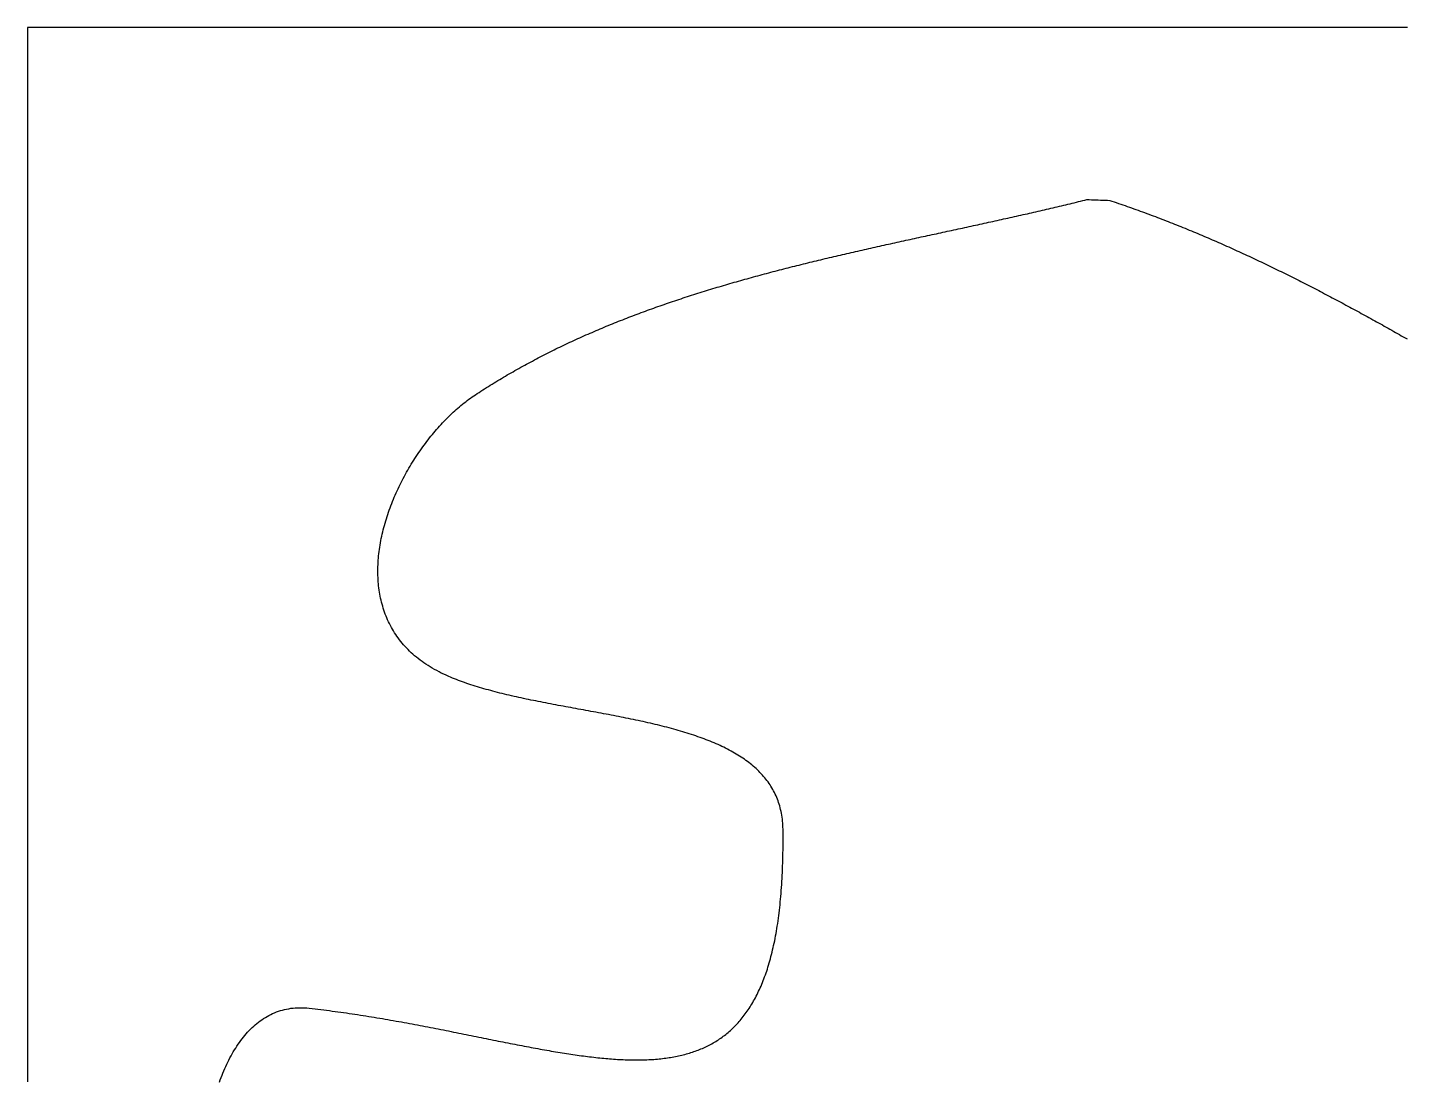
# Model space of a CAD drawing. Header units: metres. Extents: x -62 to 62, y -23 to 23.
# Drawn here: x -62.17 to -31.08, y -0.64 to 23.08 of the extents above; entities that cross this region are included whole.
import ezdxf

# ---------------------------------------------------------------- set-up
doc = ezdxf.new("R2010")
doc.units = ezdxf.units.M

msp = doc.modelspace()

# ---------------------------------------------------------------- linework, layer by layer
for points in [[(-31.059, 23.084), (-31.109, 23.084), (-31.159, 23.084), (-31.209, 23.084), (-31.259, 23.084), (-31.309, 23.084), (-31.359, 23.084), (-31.409, 23.084), (-31.459, 23.084), (-31.509, 23.084), (-31.559, 23.084), (-31.609, 23.084), (-31.659, 23.084), (-31.709, 23.084), (-31.759, 23.084), (-31.809, 23.084), (-31.859, 23.084), (-31.909, 23.084), (-31.959, 23.084), (-32.009, 23.084), (-32.059, 23.084), (-32.109, 23.084), (-32.159, 23.084), (-32.209, 23.084), (-32.259, 23.084), (-32.309, 23.084), (-32.359, 23.084), (-32.41, 23.084), (-32.46, 23.084), (-32.51, 23.084), (-32.56, 23.084), (-32.61, 23.084), (-32.66, 23.084), (-32.71, 23.084), (-32.76, 23.084), (-32.81, 23.084), (-32.86, 23.084), (-32.91, 23.084), (-32.96, 23.084), (-33.01, 23.084), (-33.06, 23.084), (-33.11, 23.084), (-33.16, 23.084), (-33.21, 23.084), (-33.26, 23.084), (-33.31, 23.084), (-33.36, 23.084), (-33.41, 23.084), (-33.46, 23.084), (-33.51, 23.084), (-33.56, 23.084), (-33.61, 23.084), (-33.66, 23.084), (-33.71, 23.084), (-33.76, 23.084), (-33.81, 23.084), (-33.86, 23.084), (-33.91, 23.084), (-33.96, 23.084), (-34.01, 23.084), (-34.06, 23.084), (-34.11, 23.084), (-34.16, 23.084), (-34.21, 23.084), (-34.26, 23.084), (-34.31, 23.084), (-34.36, 23.084), (-34.41, 23.084), (-34.46, 23.084), (-34.51, 23.084), (-34.56, 23.084), (-34.61, 23.084), (-34.66, 23.084), (-34.71, 23.084), (-34.76, 23.084), (-34.81, 23.084), (-34.86, 23.084), (-34.91, 23.084), (-34.96, 23.084), (-35.01, 23.084), (-35.06, 23.084), (-35.11, 23.084), (-35.16, 23.084), (-35.21, 23.084), (-35.26, 23.084), (-35.31, 23.084), (-35.36, 23.084), (-35.41, 23.084), (-35.46, 23.084), (-35.51, 23.084), (-35.56, 23.084), (-35.61, 23.084), (-35.66, 23.084), (-35.71, 23.084), (-35.76, 23.084), (-35.811, 23.084), (-35.861, 23.084), (-35.911, 23.084), (-35.961, 23.084), (-36.011, 23.084), (-36.061, 23.084), (-36.111, 23.084), (-36.161, 23.084), (-36.211, 23.084), (-36.261, 23.084), (-36.311, 23.084), (-36.361, 23.084), (-36.411, 23.084), (-36.461, 23.084), (-36.511, 23.084), (-36.561, 23.084), (-36.611, 23.084), (-36.661, 23.084), (-36.711, 23.084), (-36.761, 23.084), (-36.811, 23.084), (-36.861, 23.084), (-36.911, 23.084), (-36.961, 23.084), (-37.011, 23.084), (-37.061, 23.084), (-37.111, 23.084), (-37.161, 23.084), (-37.211, 23.084), (-37.261, 23.084), (-37.311, 23.084), (-37.361, 23.084), (-37.411, 23.084), (-37.461, 23.084), (-37.511, 23.084), (-37.561, 23.084), (-37.611, 23.084), (-37.661, 23.084), (-37.711, 23.084), (-37.761, 23.084), (-37.811, 23.084), (-37.861, 23.084), (-37.911, 23.084), (-37.961, 23.084), (-38.011, 23.084), (-38.061, 23.084), (-38.111, 23.084), (-38.161, 23.084), (-38.211, 23.084), (-38.261, 23.084), (-38.311, 23.084), (-38.361, 23.084), (-38.411, 23.084), (-38.461, 23.084), (-38.511, 23.084), (-38.561, 23.084), (-38.611, 23.084), (-38.661, 23.084), (-38.711, 23.084), (-38.761, 23.084), (-38.811, 23.084), (-38.861, 23.084), (-38.911, 23.084), (-38.961, 23.084), (-39.011, 23.084), (-39.061, 23.084), (-39.111, 23.084), (-39.161, 23.084), (-39.212, 23.084), (-39.262, 23.084), (-39.312, 23.084), (-39.362, 23.084), (-39.412, 23.084), (-39.462, 23.084), (-39.512, 23.084), (-39.562, 23.084), (-39.612, 23.084), (-39.662, 23.084), (-39.712, 23.084), (-39.762, 23.084), (-39.812, 23.084), (-39.862, 23.084), (-39.912, 23.084), (-39.962, 23.084), (-40.012, 23.084), (-40.062, 23.084), (-40.112, 23.084), (-40.162, 23.084), (-40.212, 23.084), (-40.262, 23.084), (-40.312, 23.084), (-40.362, 23.084), (-40.412, 23.084), (-40.462, 23.084), (-40.512, 23.084), (-40.562, 23.084), (-40.612, 23.084), (-40.662, 23.084), (-40.712, 23.084), (-40.762, 23.084), (-40.812, 23.084), (-40.862, 23.084), (-40.912, 23.084), (-40.962, 23.084), (-41.012, 23.084), (-41.062, 23.084), (-41.112, 23.084), (-41.162, 23.084), (-41.212, 23.084), (-41.262, 23.084), (-41.312, 23.084), (-41.362, 23.084), (-41.412, 23.084), (-41.462, 23.084), (-41.512, 23.084), (-41.562, 23.084), (-41.612, 23.084), (-41.662, 23.084), (-41.712, 23.084), (-41.762, 23.084), (-41.812, 23.084), (-41.862, 23.084), (-41.912, 23.084), (-41.962, 23.084), (-42.012, 23.084), (-42.062, 23.084), (-42.112, 23.084), (-42.162, 23.084), (-42.212, 23.084), (-42.262, 23.084), (-42.312, 23.084), (-42.362, 23.084), (-42.412, 23.084), (-42.462, 23.084), (-42.512, 23.084), (-42.562, 23.084), (-42.612, 23.084), (-42.663, 23.084), (-42.713, 23.084), (-42.763, 23.084), (-42.813, 23.084), (-42.863, 23.084), (-42.913, 23.084), (-42.963, 23.084), (-43.013, 23.084), (-43.063, 23.084), (-43.113, 23.084), (-43.163, 23.084), (-43.213, 23.084), (-43.263, 23.084), (-43.313, 23.084), (-43.363, 23.084), (-43.413, 23.084), (-43.463, 23.084), (-43.513, 23.084), (-43.563, 23.084), (-43.613, 23.084), (-43.663, 23.084), (-43.713, 23.084), (-43.763, 23.084), (-43.813, 23.084), (-43.863, 23.084), (-43.913, 23.084), (-43.963, 23.084), (-44.013, 23.084), (-44.063, 23.084), (-44.113, 23.084), (-44.163, 23.084), (-44.213, 23.084), (-44.263, 23.084), (-44.313, 23.084), (-44.363, 23.084), (-44.413, 23.084), (-44.463, 23.084), (-44.513, 23.084), (-44.563, 23.084), (-44.613, 23.084), (-44.663, 23.084), (-44.713, 23.084), (-44.763, 23.084), (-44.813, 23.084), (-44.863, 23.084), (-44.913, 23.084), (-44.963, 23.084), (-45.013, 23.084), (-45.063, 23.084), (-45.113, 23.084), (-45.163, 23.084), (-45.213, 23.084), (-45.263, 23.084), (-45.313, 23.084), (-45.363, 23.084), (-45.413, 23.084), (-45.463, 23.084), (-45.513, 23.084), (-45.563, 23.084), (-45.613, 23.084), (-45.663, 23.084), (-45.713, 23.084), (-45.763, 23.084), (-45.813, 23.084), (-45.863, 23.084), (-45.913, 23.084), (-45.963, 23.084), (-46.013, 23.084), (-46.064, 23.084), (-46.114, 23.084), (-46.164, 23.084), (-46.214, 23.084), (-46.264, 23.084), (-46.314, 23.084), (-46.364, 23.084), (-46.414, 23.084), (-46.464, 23.084), (-46.514, 23.084), (-46.564, 23.084), (-46.614, 23.084), (-46.664, 23.084), (-46.714, 23.084), (-46.764, 23.084), (-46.814, 23.084), (-46.864, 23.084), (-46.914, 23.084), (-46.964, 23.084), (-47.014, 23.084), (-47.064, 23.084), (-47.114, 23.084), (-47.164, 23.084), (-47.214, 23.084), (-47.264, 23.084), (-47.314, 23.084), (-47.364, 23.084), (-47.414, 23.084), (-47.464, 23.084), (-47.514, 23.084), (-47.564, 23.084), (-47.614, 23.084), (-47.664, 23.084), (-47.714, 23.084), (-47.764, 23.084), (-47.814, 23.084), (-47.864, 23.084), (-47.914, 23.084), (-47.964, 23.084), (-48.014, 23.084), (-48.064, 23.084), (-48.114, 23.084), (-48.164, 23.084), (-48.214, 23.084), (-48.264, 23.084), (-48.314, 23.084), (-48.364, 23.084), (-48.414, 23.084), (-48.464, 23.084), (-48.514, 23.084), (-48.564, 23.084), (-48.614, 23.084), (-48.664, 23.084), (-48.714, 23.084), (-48.764, 23.084), (-48.814, 23.084), (-48.864, 23.084), (-48.914, 23.084), (-48.964, 23.084), (-49.014, 23.084), (-49.064, 23.084), (-49.114, 23.084), (-49.164, 23.084), (-49.214, 23.084), (-49.264, 23.084), (-49.314, 23.084), (-49.364, 23.084), (-49.414, 23.084), (-49.465, 23.084), (-49.515, 23.084), (-49.565, 23.084), (-49.615, 23.084), (-49.665, 23.084), (-49.715, 23.084), (-49.765, 23.084), (-49.815, 23.084), (-49.865, 23.084), (-49.915, 23.084), (-49.965, 23.084), (-50.015, 23.084), (-50.065, 23.084), (-50.115, 23.084), (-50.165, 23.084), (-50.215, 23.084), (-50.265, 23.084), (-50.315, 23.084), (-50.365, 23.084), (-50.415, 23.084), (-50.465, 23.084), (-50.515, 23.084), (-50.565, 23.084), (-50.615, 23.084), (-50.665, 23.084), (-50.715, 23.084), (-50.765, 23.084), (-50.815, 23.084), (-50.865, 23.084), (-50.915, 23.084), (-50.965, 23.084), (-51.015, 23.084), (-51.065, 23.084), (-51.115, 23.084), (-51.165, 23.084), (-51.215, 23.084), (-51.265, 23.084), (-51.315, 23.084), (-51.365, 23.084), (-51.415, 23.084), (-51.465, 23.084), (-51.515, 23.084), (-51.565, 23.084), (-51.615, 23.084), (-51.665, 23.084), (-51.715, 23.084), (-51.765, 23.084), (-51.815, 23.084), (-51.865, 23.084), (-51.915, 23.084), (-51.965, 23.084), (-52.015, 23.084), (-52.065, 23.084), (-52.115, 23.084), (-52.165, 23.084), (-52.215, 23.084), (-52.265, 23.084), (-52.315, 23.084), (-52.365, 23.084), (-52.415, 23.084), (-52.465, 23.084), (-52.515, 23.084), (-52.565, 23.084), (-52.615, 23.084), (-52.665, 23.084), (-52.715, 23.084), (-52.765, 23.084), (-52.815, 23.084), (-52.866, 23.084), (-52.916, 23.084), (-52.966, 23.084), (-53.016, 23.084), (-53.066, 23.084), (-53.116, 23.084), (-53.166, 23.084), (-53.216, 23.084), (-53.266, 23.084), (-53.316, 23.084), (-53.366, 23.084), (-53.416, 23.084), (-53.466, 23.084), (-53.516, 23.084), (-53.566, 23.084), (-53.616, 23.084), (-53.666, 23.084), (-53.716, 23.084), (-53.766, 23.084), (-53.816, 23.084), (-53.866, 23.084), (-53.916, 23.084), (-53.966, 23.084), (-54.016, 23.084), (-54.066, 23.084), (-54.116, 23.084), (-54.166, 23.084), (-54.216, 23.084), (-54.266, 23.084), (-54.316, 23.084), (-54.366, 23.084), (-54.416, 23.084), (-54.466, 23.084), (-54.516, 23.084), (-54.566, 23.084), (-54.616, 23.084), (-54.666, 23.084), (-54.716, 23.084), (-54.766, 23.084), (-54.816, 23.084), (-54.866, 23.084), (-54.916, 23.084), (-54.966, 23.084), (-55.016, 23.084), (-55.066, 23.084), (-55.116, 23.084), (-55.166, 23.084), (-55.216, 23.084), (-55.266, 23.084), (-55.316, 23.084), (-55.366, 23.084), (-55.416, 23.084), (-55.466, 23.084), (-55.516, 23.084), (-55.566, 23.084), (-55.616, 23.084), (-55.666, 23.084), (-55.716, 23.084), (-55.766, 23.084), (-55.816, 23.084), (-55.866, 23.084), (-55.916, 23.084), (-55.966, 23.084), (-56.016, 23.084), (-56.066, 23.084), (-56.116, 23.084), (-56.166, 23.084), (-56.216, 23.084), (-56.267, 23.084), (-56.317, 23.084), (-56.367, 23.084), (-56.417, 23.084), (-56.467, 23.084), (-56.517, 23.084), (-56.567, 23.084), (-56.617, 23.084), (-56.667, 23.084), (-56.717, 23.084), (-56.767, 23.084), (-56.817, 23.084), (-56.867, 23.084), (-56.917, 23.084), (-56.967, 23.084), (-57.017, 23.084), (-57.067, 23.084), (-57.117, 23.084), (-57.167, 23.084), (-57.217, 23.084), (-57.267, 23.084), (-57.317, 23.084), (-57.367, 23.084), (-57.417, 23.084), (-57.467, 23.084), (-57.517, 23.084), (-57.567, 23.084), (-57.617, 23.084), (-57.667, 23.084), (-57.717, 23.084), (-57.767, 23.084), (-57.817, 23.084), (-57.867, 23.084), (-57.917, 23.084), (-57.967, 23.084), (-58.017, 23.084), (-58.067, 23.084), (-58.117, 23.084), (-58.167, 23.084), (-58.217, 23.084), (-58.267, 23.084), (-58.317, 23.084), (-58.367, 23.084), (-58.417, 23.084), (-58.467, 23.084), (-58.517, 23.084), (-58.567, 23.084), (-58.617, 23.084), (-58.667, 23.084), (-58.717, 23.084), (-58.767, 23.084), (-58.817, 23.084), (-58.867, 23.084), (-58.917, 23.084), (-58.967, 23.084), (-59.017, 23.084), (-59.067, 23.084), (-59.117, 23.084), (-59.167, 23.084), (-59.217, 23.084), (-59.267, 23.084), (-59.317, 23.084), (-59.367, 23.084), (-59.417, 23.084), (-59.467, 23.084), (-59.517, 23.084), (-59.567, 23.084), (-59.617, 23.084), (-59.668, 23.084), (-59.718, 23.084), (-59.768, 23.084), (-59.818, 23.084), (-59.868, 23.084), (-59.918, 23.084), (-59.968, 23.084), (-60.018, 23.084), (-60.068, 23.084), (-60.118, 23.084), (-60.168, 23.084), (-60.218, 23.084), (-60.268, 23.084), (-60.318, 23.084), (-60.368, 23.084), (-60.418, 23.084), (-60.468, 23.084), (-60.518, 23.084), (-60.568, 23.084), (-60.618, 23.084), (-60.668, 23.084), (-60.718, 23.084), (-60.768, 23.084), (-60.818, 23.084), (-60.868, 23.084), (-60.918, 23.084), (-60.968, 23.084), (-61.018, 23.084), (-61.068, 23.084), (-61.118, 23.084), (-61.168, 23.084), (-61.218, 23.084), (-61.268, 23.084), (-61.318, 23.084), (-61.368, 23.084), (-61.418, 23.084), (-61.468, 23.084), (-61.518, 23.084), (-61.568, 23.084), (-61.618, 23.084), (-61.668, 23.084), (-61.718, 23.084), (-61.768, 23.084), (-61.818, 23.084), (-61.868, 23.084), (-61.918, 23.084), (-61.968, 23.084), (-62.018, 23.084), (-62.068, 23.084), (-62.118, 23.084), (-62.168, 23.084)], [(-62.168, 23.084), (-62.168, 23.034), (-62.168, 22.984), (-62.168, 22.934), (-62.168, 22.884), (-62.168, 22.834), (-62.168, 22.784), (-62.168, 22.734), (-62.168, 22.684), (-62.168, 22.634), (-62.168, 22.584), (-62.168, 22.534), (-62.168, 22.484), (-62.168, 22.434), (-62.168, 22.384), (-62.168, 22.334), (-62.168, 22.284), (-62.168, 22.234), (-62.168, 22.184), (-62.168, 22.134), (-62.168, 22.084), (-62.168, 22.034), (-62.168, 21.984), (-62.168, 21.933), (-62.168, 21.883), (-62.168, 21.833), (-62.168, 21.783), (-62.168, 21.733), (-62.168, 21.683), (-62.168, 21.633), (-62.168, 21.583), (-62.168, 21.533), (-62.168, 21.483), (-62.168, 21.433), (-62.168, 21.383), (-62.168, 21.333), (-62.168, 21.283), (-62.168, 21.233), (-62.168, 21.183), (-62.168, 21.133), (-62.168, 21.083), (-62.168, 21.033), (-62.168, 20.983), (-62.168, 20.933), (-62.168, 20.883), (-62.168, 20.833), (-62.168, 20.783), (-62.168, 20.733), (-62.168, 20.683), (-62.168, 20.633), (-62.168, 20.583), (-62.168, 20.533), (-62.168, 20.483), (-62.168, 20.433), (-62.168, 20.383), (-62.168, 20.333), (-62.168, 20.283), (-62.168, 20.233), (-62.168, 20.183), (-62.168, 20.133), (-62.168, 20.083), (-62.168, 20.033), (-62.168, 19.983), (-62.168, 19.933), (-62.168, 19.883), (-62.168, 19.833), (-62.168, 19.783), (-62.168, 19.733), (-62.168, 19.683), (-62.168, 19.633), (-62.168, 19.583), (-62.168, 19.533), (-62.168, 19.483), (-62.168, 19.433), (-62.168, 19.382), (-62.168, 19.332), (-62.168, 19.282), (-62.168, 19.232), (-62.168, 19.182), (-62.168, 19.132), (-62.168, 19.082), (-62.168, 19.032), (-62.168, 18.982), (-62.168, 18.932), (-62.168, 18.882), (-62.168, 18.832), (-62.168, 18.782), (-62.168, 18.732), (-62.168, 18.682), (-62.168, 18.632), (-62.168, 18.582), (-62.168, 18.532), (-62.168, 18.482), (-62.168, 18.432), (-62.168, 18.382), (-62.168, 18.332), (-62.168, 18.282), (-62.168, 18.232), (-62.168, 18.182), (-62.168, 18.132), (-62.168, 18.082), (-62.168, 18.032), (-62.168, 17.982), (-62.168, 17.932), (-62.168, 17.882), (-62.168, 17.832), (-62.168, 17.782), (-62.168, 17.732), (-62.168, 17.682), (-62.168, 17.632), (-62.168, 17.582), (-62.168, 17.532), (-62.168, 17.482), (-62.168, 17.432), (-62.168, 17.382), (-62.168, 17.332), (-62.168, 17.282), (-62.168, 17.232), (-62.168, 17.182), (-62.168, 17.132), (-62.168, 17.082), (-62.168, 17.032), (-62.168, 16.982), (-62.168, 16.932), (-62.168, 16.882), (-62.168, 16.832), (-62.168, 16.781), (-62.168, 16.731), (-62.168, 16.681), (-62.168, 16.631), (-62.168, 16.581), (-62.168, 16.531), (-62.168, 16.481), (-62.168, 16.431), (-62.168, 16.381), (-62.168, 16.331), (-62.168, 16.281), (-62.168, 16.231), (-62.168, 16.181), (-62.168, 16.131), (-62.168, 16.081), (-62.168, 16.031), (-62.168, 15.981), (-62.168, 15.931), (-62.168, 15.881), (-62.168, 15.831), (-62.168, 15.781), (-62.168, 15.731), (-62.168, 15.681), (-62.168, 15.631), (-62.168, 15.581), (-62.168, 15.531), (-62.168, 15.481), (-62.168, 15.431), (-62.168, 15.381), (-62.168, 15.331), (-62.168, 15.281), (-62.168, 15.231), (-62.168, 15.181), (-62.168, 15.131), (-62.168, 15.081), (-62.168, 15.031), (-62.168, 14.981), (-62.168, 14.931), (-62.168, 14.881), (-62.168, 14.831), (-62.168, 14.781), (-62.168, 14.731), (-62.168, 14.681), (-62.168, 14.631), (-62.168, 14.581), (-62.168, 14.531), (-62.168, 14.481), (-62.168, 14.431), (-62.168, 14.381), (-62.168, 14.331), (-62.168, 14.281), (-62.168, 14.231), (-62.168, 14.18), (-62.168, 14.13), (-62.168, 14.08), (-62.168, 14.03), (-62.168, 13.98), (-62.168, 13.93), (-62.168, 13.88), (-62.168, 13.83), (-62.168, 13.78), (-62.168, 13.73), (-62.168, 13.68), (-62.168, 13.63), (-62.168, 13.58), (-62.168, 13.53), (-62.168, 13.48), (-62.168, 13.43), (-62.168, 13.38), (-62.168, 13.33), (-62.168, 13.28), (-62.168, 13.23), (-62.168, 13.18), (-62.168, 13.13), (-62.168, 13.08), (-62.168, 13.03), (-62.168, 12.98), (-62.168, 12.93), (-62.168, 12.88), (-62.168, 12.83), (-62.168, 12.78), (-62.168, 12.73), (-62.168, 12.68), (-62.168, 12.63), (-62.168, 12.58), (-62.168, 12.53), (-62.168, 12.48), (-62.168, 12.43), (-62.168, 12.38), (-62.168, 12.33), (-62.168, 12.28), (-62.168, 12.23), (-62.168, 12.18), (-62.168, 12.13), (-62.168, 12.08), (-62.168, 12.03), (-62.168, 11.98), (-62.168, 11.93), (-62.168, 11.88), (-62.168, 11.83), (-62.168, 11.78), (-62.168, 11.73), (-62.168, 11.68), (-62.168, 11.629), (-62.168, 11.579), (-62.168, 11.529), (-62.168, 11.479), (-62.168, 11.429), (-62.168, 11.379), (-62.168, 11.329), (-62.168, 11.279), (-62.168, 11.229), (-62.168, 11.179), (-62.168, 11.129), (-62.168, 11.079), (-62.168, 11.029), (-62.168, 10.979), (-62.168, 10.929), (-62.168, 10.879), (-62.168, 10.829), (-62.168, 10.779), (-62.168, 10.729), (-62.168, 10.679), (-62.168, 10.629), (-62.168, 10.579), (-62.168, 10.529), (-62.168, 10.479), (-62.168, 10.429), (-62.168, 10.379), (-62.168, 10.329), (-62.168, 10.279), (-62.168, 10.229), (-62.168, 10.179), (-62.168, 10.129), (-62.168, 10.079), (-62.168, 10.029), (-62.168, 9.979), (-62.168, 9.929), (-62.168, 9.879), (-62.168, 9.829), (-62.168, 9.779), (-62.168, 9.729), (-62.168, 9.679), (-62.168, 9.629), (-62.168, 9.579), (-62.168, 9.529), (-62.168, 9.479), (-62.168, 9.429), (-62.168, 9.379), (-62.168, 9.329), (-62.168, 9.279), (-62.168, 9.229), (-62.168, 9.179), (-62.168, 9.129), (-62.168, 9.079), (-62.168, 9.028), (-62.168, 8.978), (-62.168, 8.928), (-62.168, 8.878), (-62.168, 8.828), (-62.168, 8.778), (-62.168, 8.728), (-62.168, 8.678), (-62.168, 8.628), (-62.168, 8.578), (-62.168, 8.528), (-62.168, 8.478), (-62.168, 8.428), (-62.168, 8.378), (-62.168, 8.328), (-62.168, 8.278), (-62.168, 8.228), (-62.168, 8.178), (-62.168, 8.128), (-62.168, 8.078), (-62.168, 8.028), (-62.168, 7.978), (-62.168, 7.928), (-62.168, 7.878), (-62.168, 7.828), (-62.168, 7.778), (-62.168, 7.728), (-62.168, 7.678), (-62.168, 7.628), (-62.168, 7.578), (-62.168, 7.528), (-62.168, 7.478), (-62.168, 7.428), (-62.168, 7.378), (-62.168, 7.328), (-62.168, 7.278), (-62.168, 7.228), (-62.168, 7.178), (-62.168, 7.128), (-62.168, 7.078), (-62.168, 7.028), (-62.168, 6.978), (-62.168, 6.928), (-62.168, 6.878), (-62.168, 6.828), (-62.168, 6.778), (-62.168, 6.728), (-62.168, 6.678), (-62.168, 6.628), (-62.168, 6.578), (-62.168, 6.528), (-62.168, 6.478), (-62.168, 6.427), (-62.168, 6.377), (-62.168, 6.327), (-62.168, 6.277), (-62.168, 6.227), (-62.168, 6.177), (-62.168, 6.127), (-62.168, 6.077), (-62.168, 6.027), (-62.168, 5.977), (-62.168, 5.927), (-62.168, 5.877), (-62.168, 5.827), (-62.168, 5.777), (-62.168, 5.727), (-62.168, 5.677), (-62.168, 5.627), (-62.168, 5.577), (-62.168, 5.527), (-62.168, 5.477), (-62.168, 5.427), (-62.168, 5.377), (-62.168, 5.327), (-62.168, 5.277), (-62.168, 5.227), (-62.168, 5.177), (-62.168, 5.127), (-62.168, 5.077), (-62.168, 5.027), (-62.168, 4.977), (-62.168, 4.927), (-62.168, 4.877), (-62.168, 4.827), (-62.168, 4.777), (-62.168, 4.727), (-62.168, 4.677), (-62.168, 4.627), (-62.168, 4.577), (-62.168, 4.527), (-62.168, 4.477), (-62.168, 4.427), (-62.168, 4.377), (-62.168, 4.327), (-62.168, 4.277), (-62.168, 4.227), (-62.168, 4.177), (-62.168, 4.127), (-62.168, 4.077), (-62.168, 4.027), (-62.168, 3.977), (-62.168, 3.927), (-62.168, 3.876), (-62.168, 3.826), (-62.168, 3.776), (-62.168, 3.726), (-62.168, 3.676), (-62.168, 3.626), (-62.168, 3.576), (-62.168, 3.526), (-62.168, 3.476), (-62.168, 3.426), (-62.168, 3.376), (-62.168, 3.326), (-62.168, 3.276), (-62.168, 3.226), (-62.168, 3.176), (-62.168, 3.126), (-62.168, 3.076), (-62.168, 3.026), (-62.168, 2.976), (-62.168, 2.926), (-62.168, 2.876), (-62.168, 2.826), (-62.168, 2.776), (-62.168, 2.726), (-62.168, 2.676), (-62.168, 2.626), (-62.168, 2.576), (-62.168, 2.526), (-62.168, 2.476), (-62.168, 2.426), (-62.168, 2.376), (-62.168, 2.326), (-62.168, 2.276), (-62.168, 2.226), (-62.168, 2.176), (-62.168, 2.126), (-62.168, 2.076), (-62.168, 2.026), (-62.168, 1.976), (-62.168, 1.926), (-62.168, 1.876), (-62.168, 1.826), (-62.168, 1.776), (-62.168, 1.726), (-62.168, 1.676), (-62.168, 1.626), (-62.168, 1.576), (-62.168, 1.526), (-62.168, 1.476), (-62.168, 1.426), (-62.168, 1.376), (-62.168, 1.326), (-62.168, 1.275), (-62.168, 1.225), (-62.168, 1.175), (-62.168, 1.125), (-62.168, 1.075), (-62.168, 1.025), (-62.168, 0.975), (-62.168, 0.925), (-62.168, 0.875), (-62.168, 0.825), (-62.168, 0.775), (-62.168, 0.725), (-62.168, 0.675), (-62.168, 0.625), (-62.168, 0.575), (-62.168, 0.525), (-62.168, 0.475), (-62.168, 0.425), (-62.168, 0.375), (-62.168, 0.325), (-62.168, 0.275), (-62.168, 0.225), (-62.168, 0.175), (-62.168, 0.125), (-62.168, 0.075), (-62.168, 0.025), (-62.168, -0.025), (-62.168, -0.075), (-62.168, -0.125), (-62.168, -0.175), (-62.168, -0.225), (-62.168, -0.275), (-62.168, -0.325), (-62.168, -0.375), (-62.168, -0.425), (-62.168, -0.475), (-62.168, -0.525), (-62.168, -0.575), (-62.168, -0.625), (-62.168, -0.675)], [(-52.074, 14.808), (-52.032, 14.835), (-51.991, 14.863), (-51.949, 14.89), (-51.906, 14.917), (-51.864, 14.944), (-51.822, 14.97), (-51.78, 14.997), (-51.737, 15.023), (-51.695, 15.05), (-51.652, 15.076), (-51.61, 15.102), (-51.567, 15.127), (-51.524, 15.153), (-51.482, 15.179), (-51.439, 15.204), (-51.396, 15.23), (-51.353, 15.255), (-51.31, 15.28), (-51.266, 15.305), (-51.223, 15.329), (-51.18, 15.354), (-51.137, 15.378), (-51.093, 15.403), (-51.05, 15.427), (-51.006, 15.451), (-50.962, 15.475), (-50.919, 15.499), (-50.875, 15.522), (-50.831, 15.546), (-50.787, 15.569), (-50.743, 15.593), (-50.699, 15.616), (-50.655, 15.639), (-50.611, 15.662), (-50.567, 15.685), (-50.523, 15.707), (-50.478, 15.73), (-50.434, 15.752), (-50.389, 15.775), (-50.345, 15.797), (-50.3, 15.819), (-50.256, 15.841), (-50.211, 15.863), (-50.166, 15.884), (-50.122, 15.906), (-50.077, 15.927), (-50.032, 15.949), (-49.987, 15.97), (-49.942, 15.991), (-49.897, 16.012), (-49.852, 16.033), (-49.806, 16.053), (-49.761, 16.074), (-49.716, 16.095), (-49.67, 16.115), (-49.625, 16.135), (-49.58, 16.156), (-49.534, 16.176), (-49.488, 16.196), (-49.443, 16.215), (-49.397, 16.235), (-49.351, 16.255), (-49.306, 16.274), (-49.26, 16.294), (-49.214, 16.313), (-49.168, 16.332), (-49.122, 16.351), (-49.076, 16.37), (-49.03, 16.389), (-48.984, 16.408), (-48.937, 16.427), (-48.891, 16.445), (-48.845, 16.464), (-48.799, 16.482), (-48.752, 16.5), (-48.706, 16.519), (-48.659, 16.537), (-48.613, 16.555), (-48.566, 16.573), (-48.52, 16.59), (-48.473, 16.608), (-48.426, 16.626), (-48.38, 16.643), (-48.333, 16.661), (-48.286, 16.678), (-48.239, 16.695), (-48.192, 16.712), (-48.145, 16.729), (-48.098, 16.746), (-48.051, 16.763), (-48.004, 16.78), (-47.957, 16.797), (-47.91, 16.813), (-47.863, 16.83), (-47.815, 16.846), (-47.768, 16.862), (-47.721, 16.879), (-47.673, 16.895), (-47.626, 16.911), (-47.579, 16.927), (-47.531, 16.943), (-47.484, 16.959), (-47.436, 16.974), (-47.389, 16.99), (-47.341, 17.006), (-47.293, 17.021), (-47.246, 17.037), (-47.198, 17.052), (-47.15, 17.067), (-47.102, 17.082), (-47.055, 17.097), (-47.007, 17.112), (-46.959, 17.127), (-46.911, 17.142), (-46.863, 17.157), (-46.815, 17.172), (-46.767, 17.187), (-46.719, 17.201), (-46.671, 17.216), (-46.623, 17.23), (-46.575, 17.244), (-46.527, 17.259), (-46.478, 17.273), (-46.43, 17.287), (-46.382, 17.301), (-46.334, 17.315), (-46.285, 17.329), (-46.237, 17.343), (-46.189, 17.357), (-46.14, 17.371), (-46.092, 17.385), (-46.044, 17.398), (-45.995, 17.412), (-45.947, 17.425), (-45.898, 17.439), (-45.85, 17.452), (-45.801, 17.466), (-45.753, 17.479), (-45.704, 17.492), (-45.655, 17.505), (-45.607, 17.518), (-45.558, 17.531), (-45.509, 17.544), (-45.461, 17.557), (-45.412, 17.57), (-45.363, 17.583), (-45.314, 17.596), (-45.266, 17.609), (-45.217, 17.621), (-45.168, 17.634), (-45.119, 17.646), (-45.07, 17.659), (-45.022, 17.671), (-44.973, 17.684), (-44.924, 17.696), (-44.875, 17.709), (-44.826, 17.721), (-44.777, 17.733), (-44.728, 17.745), (-44.679, 17.757), (-44.63, 17.77), (-44.581, 17.782), (-44.532, 17.794), (-44.483, 17.806), (-44.434, 17.818), (-44.385, 17.829), (-44.336, 17.841), (-44.287, 17.853), (-44.238, 17.865), (-44.189, 17.877), (-44.14, 17.888), (-44.091, 17.9), (-44.041, 17.912), (-43.992, 17.923), (-43.943, 17.935), (-43.894, 17.946), (-43.845, 17.958), (-43.796, 17.969), (-43.747, 17.981), (-43.697, 17.992), (-43.648, 18.003), (-43.599, 18.015), (-43.55, 18.026), (-43.501, 18.037), (-43.451, 18.048), (-43.402, 18.06), (-43.353, 18.071), (-43.304, 18.082), (-43.254, 18.093), (-43.205, 18.104), (-43.156, 18.115), (-43.107, 18.126), (-43.058, 18.137), (-43.008, 18.148), (-42.959, 18.159), (-42.91, 18.17), (-42.861, 18.181), (-42.811, 18.192), (-42.762, 18.203), (-42.713, 18.214), (-42.664, 18.225), (-42.615, 18.236), (-42.565, 18.247), (-42.516, 18.257), (-42.467, 18.268), (-42.418, 18.279), (-42.368, 18.29), (-42.319, 18.3), (-42.27, 18.311), (-42.221, 18.322), (-42.172, 18.333), (-42.122, 18.343), (-42.073, 18.354), (-42.024, 18.365), (-41.975, 18.375), (-41.926, 18.386), (-41.877, 18.397), (-41.827, 18.407), (-41.778, 18.418), (-41.729, 18.429), (-41.68, 18.439), (-41.631, 18.45), (-41.582, 18.461), (-41.533, 18.471), (-41.484, 18.482), (-41.435, 18.492), (-41.385, 18.503), (-41.336, 18.514), (-41.287, 18.524), (-41.238, 18.535), (-41.189, 18.545), (-41.14, 18.556), (-41.091, 18.567), (-41.042, 18.577), (-40.993, 18.588), (-40.944, 18.599), (-40.896, 18.609), (-40.847, 18.62), (-40.798, 18.63), (-40.749, 18.641), (-40.7, 18.652), (-40.651, 18.662), (-40.602, 18.673), (-40.553, 18.684), (-40.505, 18.695), (-40.456, 18.705), (-40.407, 18.716), (-40.358, 18.727), (-40.31, 18.737), (-40.261, 18.748), (-40.212, 18.759), (-40.164, 18.77), (-40.115, 18.781), (-40.066, 18.791), (-40.018, 18.802), (-39.969, 18.813), (-39.921, 18.824), (-39.872, 18.835), (-39.824, 18.846), (-39.775, 18.857), (-39.727, 18.868), (-39.678, 18.879), (-39.63, 18.89), (-39.582, 18.901), (-39.533, 18.912), (-39.485, 18.923), (-39.437, 18.934), (-39.388, 18.945), (-39.34, 18.956), (-39.292, 18.967), (-39.244, 18.978), (-39.195, 18.99), (-39.147, 19.001), (-39.099, 19.012), (-39.051, 19.023), (-39.003, 19.035), (-38.955, 19.046), (-38.907, 19.057), (-38.859, 19.069), (-38.811, 19.08), (-38.763, 19.092), (-38.716, 19.103), (-38.668, 19.115), (-38.62, 19.127), (-38.572, 19.138), (-38.524, 19.15), (-38.477, 19.162), (-38.429, 19.173), (-38.381, 19.185), (-38.334, 19.197), (-38.286, 19.209)], [(-38.286, 19.209), (-38.235, 19.207), (-38.184, 19.205), (-38.133, 19.203), (-38.082, 19.201), (-38.03, 19.199), (-37.979, 19.197), (-37.928, 19.196), (-37.877, 19.194), (-37.826, 19.192), (-37.774, 19.19)], [(-37.774, 19.19), (-37.725, 19.173), (-37.675, 19.156), (-37.625, 19.14), (-37.576, 19.123), (-37.526, 19.106), (-37.477, 19.089), (-37.427, 19.071), (-37.378, 19.054), (-37.329, 19.037), (-37.28, 19.02), (-37.231, 19.002), (-37.182, 18.984), (-37.133, 18.967), (-37.084, 18.949), (-37.035, 18.931), (-36.986, 18.913), (-36.938, 18.895), (-36.889, 18.877), (-36.841, 18.859), (-36.792, 18.841), (-36.744, 18.823), (-36.696, 18.805), (-36.647, 18.786), (-36.599, 18.768), (-36.551, 18.749), (-36.503, 18.73), (-36.455, 18.712), (-36.407, 18.693), (-36.359, 18.674), (-36.312, 18.655), (-36.264, 18.636), (-36.216, 18.617), (-36.169, 18.598), (-36.121, 18.579), (-36.074, 18.56), (-36.026, 18.54), (-35.979, 18.521), (-35.932, 18.501), (-35.884, 18.482), (-35.837, 18.462), (-35.79, 18.442), (-35.743, 18.423), (-35.696, 18.403), (-35.649, 18.383), (-35.602, 18.363), (-35.556, 18.343), (-35.509, 18.323), (-35.462, 18.303), (-35.415, 18.283), (-35.369, 18.262), (-35.322, 18.242), (-35.276, 18.222), (-35.23, 18.201), (-35.183, 18.181), (-35.137, 18.16), (-35.091, 18.139), (-35.045, 18.119), (-34.998, 18.098), (-34.952, 18.077), (-34.906, 18.056), (-34.86, 18.035), (-34.815, 18.014), (-34.769, 17.993), (-34.723, 17.972), (-34.677, 17.951), (-34.631, 17.93), (-34.586, 17.909), (-34.54, 17.887), (-34.495, 17.866), (-34.449, 17.845), (-34.404, 17.823), (-34.358, 17.802), (-34.313, 17.78), (-34.268, 17.758), (-34.223, 17.737), (-34.177, 17.715), (-34.132, 17.693), (-34.087, 17.671), (-34.042, 17.649), (-33.997, 17.627), (-33.952, 17.605), (-33.907, 17.583), (-33.862, 17.561), (-33.818, 17.539), (-33.773, 17.517), (-33.728, 17.495), (-33.683, 17.472), (-33.639, 17.45), (-33.594, 17.428), (-33.55, 17.405), (-33.505, 17.383), (-33.461, 17.36), (-33.416, 17.338), (-33.372, 17.315), (-33.328, 17.293), (-33.283, 17.27), (-33.239, 17.247), (-33.195, 17.224), (-33.151, 17.202), (-33.106, 17.179), (-33.062, 17.156), (-33.018, 17.133), (-32.974, 17.11), (-32.93, 17.087), (-32.886, 17.064), (-32.843, 17.041), (-32.799, 17.018), (-32.755, 16.995), (-32.711, 16.971), (-32.667, 16.948), (-32.624, 16.925), (-32.58, 16.902), (-32.536, 16.878), (-32.493, 16.855), (-32.449, 16.831), (-32.406, 16.808), (-32.362, 16.785), (-32.319, 16.761), (-32.275, 16.738), (-32.232, 16.714), (-32.188, 16.69), (-32.145, 16.667), (-32.102, 16.643), (-32.058, 16.619), (-32.015, 16.596), (-31.972, 16.572), (-31.929, 16.548), (-31.886, 16.524), (-31.843, 16.501), (-31.8, 16.477), (-31.756, 16.453), (-31.713, 16.429), (-31.67, 16.405), (-31.627, 16.381), (-31.585, 16.357), (-31.542, 16.333), (-31.499, 16.309), (-31.456, 16.285), (-31.413, 16.261), (-31.37, 16.237), (-31.327, 16.213), (-31.285, 16.188), (-31.242, 16.164), (-31.199, 16.14), (-31.157, 16.116), (-31.114, 16.092), (-31.071, 16.067)], [(-52.675, 8.461), (-52.732, 8.486), (-52.787, 8.511), (-52.841, 8.537), (-52.893, 8.563), (-52.945, 8.591), (-52.996, 8.618), (-53.045, 8.647), (-53.094, 8.676), (-53.141, 8.705), (-53.187, 8.735), (-53.232, 8.766), (-53.276, 8.797), (-53.319, 8.829), (-53.361, 8.862), (-53.402, 8.894), (-53.442, 8.928), (-53.481, 8.962), (-53.518, 8.996), (-53.555, 9.031), (-53.591, 9.067), (-53.626, 9.102), (-53.659, 9.139), (-53.692, 9.176), (-53.724, 9.213), (-53.755, 9.251), (-53.785, 9.289), (-53.813, 9.327), (-53.841, 9.366), (-53.868, 9.406), (-53.894, 9.446), (-53.919, 9.486), (-53.944, 9.526), (-53.967, 9.567), (-53.989, 9.609), (-54.01, 9.651), (-54.031, 9.693), (-54.051, 9.735), (-54.069, 9.778), (-54.087, 9.821), (-54.104, 9.864), (-54.12, 9.908), (-54.135, 9.952), (-54.15, 9.996), (-54.163, 10.041), (-54.176, 10.086), (-54.188, 10.131), (-54.199, 10.177), (-54.209, 10.222), (-54.219, 10.268), (-54.227, 10.314), (-54.235, 10.361), (-54.242, 10.407), (-54.249, 10.454), (-54.254, 10.501), (-54.259, 10.548), (-54.263, 10.596), (-54.266, 10.643), (-54.268, 10.691), (-54.27, 10.739), (-54.271, 10.787), (-54.271, 10.835), (-54.271, 10.884), (-54.27, 10.932), (-54.268, 10.981), (-54.265, 11.029), (-54.262, 11.078), (-54.258, 11.127), (-54.254, 11.176), (-54.249, 11.225), (-54.243, 11.274), (-54.236, 11.323), (-54.229, 11.373), (-54.221, 11.422), (-54.212, 11.471), (-54.203, 11.521), (-54.194, 11.57), (-54.183, 11.619), (-54.172, 11.669), (-54.161, 11.718), (-54.149, 11.767), (-54.136, 11.817), (-54.123, 11.866), (-54.109, 11.915), (-54.094, 11.965), (-54.079, 12.014), (-54.064, 12.063), (-54.048, 12.112), (-54.031, 12.161), (-54.014, 12.209), (-53.996, 12.258), (-53.978, 12.307), (-53.96, 12.355), (-53.941, 12.404), (-53.921, 12.452), (-53.901, 12.5), (-53.88, 12.548), (-53.859, 12.596), (-53.838, 12.643), (-53.816, 12.691), (-53.793, 12.738), (-53.77, 12.785), (-53.747, 12.832), (-53.723, 12.879), (-53.699, 12.925), (-53.674, 12.971), (-53.649, 13.017), (-53.624, 13.063), (-53.598, 13.109), (-53.572, 13.154), (-53.546, 13.199), (-53.519, 13.243), (-53.491, 13.288), (-53.464, 13.332), (-53.436, 13.376), (-53.407, 13.419), (-53.379, 13.462), (-53.35, 13.505), (-53.32, 13.548), (-53.291, 13.59), (-53.261, 13.632), (-53.231, 13.673), (-53.2, 13.714), (-53.169, 13.755), (-53.138, 13.795), (-53.107, 13.835), (-53.075, 13.875), (-53.043, 13.914), (-53.011, 13.952), (-52.979, 13.991), (-52.946, 14.029), (-52.913, 14.066), (-52.88, 14.103), (-52.847, 14.139), (-52.813, 14.175), (-52.78, 14.211), (-52.746, 14.246), (-52.712, 14.28), (-52.678, 14.314), (-52.643, 14.348), (-52.608, 14.381), (-52.574, 14.413), (-52.539, 14.445), (-52.504, 14.477), (-52.469, 14.508), (-52.433, 14.538), (-52.398, 14.568), (-52.362, 14.597), (-52.327, 14.625), (-52.291, 14.653), (-52.255, 14.681), (-52.219, 14.707), (-52.183, 14.733), (-52.147, 14.759), (-52.111, 14.784), (-52.074, 14.808)], [(-45.138, 5.019), (-45.139, 5.066), (-45.141, 5.112), (-45.144, 5.157), (-45.148, 5.202), (-45.153, 5.247), (-45.159, 5.29), (-45.165, 5.334), (-45.173, 5.376), (-45.181, 5.418), (-45.191, 5.46), (-45.201, 5.501), (-45.212, 5.541), (-45.224, 5.581), (-45.237, 5.62), (-45.25, 5.659), (-45.265, 5.697), (-45.28, 5.735), (-45.296, 5.772), (-45.313, 5.808), (-45.33, 5.844), (-45.349, 5.88), (-45.368, 5.915), (-45.388, 5.95), (-45.409, 5.984), (-45.431, 6.017), (-45.453, 6.05), (-45.476, 6.083), (-45.5, 6.115), (-45.524, 6.147), (-45.549, 6.178), (-45.575, 6.209), (-45.602, 6.239), (-45.629, 6.269), (-45.657, 6.298), (-45.686, 6.327), (-45.716, 6.356), (-45.746, 6.384), (-45.776, 6.411), (-45.808, 6.439), (-45.84, 6.465), (-45.872, 6.492), (-45.906, 6.518), (-45.939, 6.543), (-45.974, 6.569), (-46.009, 6.593), (-46.045, 6.618), (-46.081, 6.642), (-46.118, 6.666), (-46.155, 6.689), (-46.193, 6.712), (-46.231, 6.735), (-46.271, 6.757), (-46.31, 6.779), (-46.35, 6.8), (-46.391, 6.822), (-46.432, 6.843), (-46.473, 6.863), (-46.516, 6.883), (-46.558, 6.903), (-46.601, 6.923), (-46.645, 6.942), (-46.689, 6.961), (-46.733, 6.98), (-46.778, 6.998), (-46.824, 7.017), (-46.869, 7.034), (-46.915, 7.052), (-46.962, 7.069), (-47.009, 7.086), (-47.056, 7.103), (-47.104, 7.12), (-47.152, 7.136), (-47.201, 7.152), (-47.25, 7.168), (-47.299, 7.184), (-47.349, 7.199), (-47.399, 7.214), (-47.449, 7.229), (-47.5, 7.244), (-47.55, 7.258), (-47.602, 7.272), (-47.653, 7.287), (-47.705, 7.3), (-47.757, 7.314), (-47.809, 7.328), (-47.862, 7.341), (-47.915, 7.354), (-47.968, 7.367), (-48.022, 7.38), (-48.075, 7.393), (-48.129, 7.405), (-48.183, 7.418), (-48.237, 7.43), (-48.292, 7.442), (-48.347, 7.454), (-48.401, 7.466), (-48.456, 7.478), (-48.512, 7.489), (-48.567, 7.501), (-48.623, 7.512), (-48.678, 7.523), (-48.734, 7.535), (-48.79, 7.546), (-48.846, 7.557), (-48.902, 7.568), (-48.958, 7.579), (-49.015, 7.589), (-49.071, 7.6), (-49.128, 7.611), (-49.184, 7.621), (-49.241, 7.632), (-49.298, 7.643), (-49.355, 7.653), (-49.411, 7.664), (-49.468, 7.674), (-49.525, 7.684), (-49.582, 7.695), (-49.639, 7.705), (-49.696, 7.716), (-49.753, 7.726), (-49.81, 7.736), (-49.866, 7.747), (-49.923, 7.757), (-49.98, 7.767), (-50.037, 7.778), (-50.093, 7.788), (-50.15, 7.799), (-50.207, 7.809), (-50.263, 7.82), (-50.319, 7.831), (-50.376, 7.841), (-50.432, 7.852), (-50.488, 7.863), (-50.544, 7.874), (-50.6, 7.885), (-50.655, 7.896), (-50.711, 7.907), (-50.766, 7.918), (-50.821, 7.929), (-50.876, 7.941), (-50.931, 7.952), (-50.986, 7.964), (-51.04, 7.976), (-51.095, 7.987), (-51.149, 7.999), (-51.202, 8.011), (-51.256, 8.024), (-51.309, 8.036), (-51.362, 8.049), (-51.415, 8.061), (-51.468, 8.074), (-51.52, 8.087), (-51.572, 8.1), (-51.624, 8.114), (-51.676, 8.127), (-51.727, 8.141), (-51.778, 8.155), (-51.828, 8.169), (-51.879, 8.183), (-51.928, 8.198), (-51.978, 8.212), (-52.027, 8.227), (-52.076, 8.242), (-52.125, 8.258), (-52.173, 8.273), (-52.221, 8.289), (-52.268, 8.305), (-52.315, 8.321), (-52.361, 8.338), (-52.408, 8.355), (-52.453, 8.372), (-52.499, 8.389), (-52.543, 8.406), (-52.588, 8.424), (-52.632, 8.442), (-52.675, 8.461)], [(-55.817, 0.984), (-55.752, 0.976), (-55.687, 0.969), (-55.622, 0.961), (-55.557, 0.953), (-55.493, 0.945), (-55.428, 0.937), (-55.364, 0.929), (-55.3, 0.92), (-55.236, 0.912), (-55.172, 0.903), (-55.108, 0.894), (-55.044, 0.885), (-54.981, 0.876), (-54.917, 0.867), (-54.854, 0.858), (-54.791, 0.848), (-54.728, 0.839), (-54.665, 0.829), (-54.603, 0.819), (-54.54, 0.809), (-54.478, 0.799), (-54.415, 0.789), (-54.353, 0.779), (-54.291, 0.769), (-54.23, 0.758), (-54.168, 0.748), (-54.107, 0.738), (-54.045, 0.727), (-53.984, 0.716), (-53.923, 0.706), (-53.862, 0.695), (-53.801, 0.684), (-53.741, 0.673), (-53.68, 0.662), (-53.62, 0.651), (-53.56, 0.64), (-53.5, 0.629), (-53.44, 0.618), (-53.381, 0.606), (-53.321, 0.595), (-53.262, 0.584), (-53.203, 0.573), (-53.144, 0.561), (-53.085, 0.55), (-53.026, 0.538), (-52.968, 0.527), (-52.909, 0.516), (-52.851, 0.504), (-52.793, 0.493), (-52.735, 0.481), (-52.678, 0.47), (-52.62, 0.458), (-52.563, 0.447), (-52.506, 0.435), (-52.449, 0.424), (-52.392, 0.412), (-52.335, 0.401), (-52.279, 0.39), (-52.222, 0.378), (-52.166, 0.367), (-52.11, 0.356), (-52.054, 0.344), (-51.999, 0.333), (-51.943, 0.322), (-51.888, 0.311), (-51.833, 0.299), (-51.778, 0.288), (-51.723, 0.277), (-51.668, 0.266), (-51.614, 0.255), (-51.56, 0.244), (-51.506, 0.234), (-51.452, 0.223), (-51.398, 0.212), (-51.345, 0.202), (-51.291, 0.191), (-51.238, 0.181), (-51.185, 0.17), (-51.132, 0.16), (-51.08, 0.15), (-51.027, 0.14), (-50.975, 0.13), (-50.923, 0.12), (-50.871, 0.11), (-50.819, 0.1), (-50.768, 0.091), (-50.717, 0.081), (-50.666, 0.072), (-50.615, 0.062), (-50.564, 0.053), (-50.513, 0.044), (-50.463, 0.035), (-50.413, 0.027), (-50.363, 0.018), (-50.313, 0.009), (-50.264, 0.001), (-50.214, -0.007), (-50.165, -0.015), (-50.116, -0.023), (-50.067, -0.031), (-50.019, -0.038), (-49.97, -0.046), (-49.922, -0.053), (-49.874, -0.06), (-49.827, -0.067), (-49.779, -0.074), (-49.732, -0.081), (-49.684, -0.087), (-49.637, -0.093), (-49.591, -0.099), (-49.544, -0.105), (-49.498, -0.111), (-49.452, -0.116), (-49.406, -0.122), (-49.36, -0.127), (-49.314, -0.132), (-49.269, -0.136), (-49.224, -0.141), (-49.179, -0.145), (-49.134, -0.149), (-49.09, -0.153), (-49.046, -0.157), (-49.002, -0.16), (-48.958, -0.163), (-48.914, -0.166), (-48.871, -0.169), (-48.827, -0.171), (-48.784, -0.174), (-48.742, -0.176), (-48.699, -0.177), (-48.657, -0.179), (-48.615, -0.18), (-48.573, -0.181), (-48.531, -0.182), (-48.49, -0.182), (-48.448, -0.182), (-48.407, -0.182), (-48.367, -0.182), (-48.326, -0.181), (-48.286, -0.18), (-48.246, -0.179), (-48.206, -0.178), (-48.166, -0.176), (-48.127, -0.174), (-48.087, -0.171), (-48.048, -0.169), (-48.01, -0.166), (-47.971, -0.163), (-47.933, -0.159), (-47.895, -0.155), (-47.857, -0.151), (-47.819, -0.146), (-47.782, -0.142), (-47.745, -0.136), (-47.708, -0.131), (-47.671, -0.125), (-47.635, -0.119), (-47.598, -0.112), (-47.562, -0.106), (-47.527, -0.099), (-47.491, -0.091), (-47.456, -0.083), (-47.421, -0.075), (-47.386, -0.066), (-47.352, -0.057), (-47.317, -0.048), (-47.283, -0.039), (-47.249, -0.028), (-47.216, -0.018), (-47.182, -0.007), (-47.149, 0.004), (-47.117, 0.015), (-47.084, 0.027), (-47.052, 0.04), (-47.019, 0.052), (-46.988, 0.065), (-46.956, 0.079), (-46.925, 0.093), (-46.893, 0.107), (-46.863, 0.122), (-46.832, 0.137), (-46.802, 0.152), (-46.771, 0.168), (-46.742, 0.184), (-46.712, 0.201), (-46.683, 0.218), (-46.653, 0.236), (-46.625, 0.254), (-46.596, 0.273), (-46.568, 0.291), (-46.54, 0.311), (-46.512, 0.331), (-46.484, 0.351), (-46.457, 0.372), (-46.43, 0.393), (-46.403, 0.414), (-46.376, 0.436), (-46.35, 0.459), (-46.324, 0.482), (-46.298, 0.505), (-46.273, 0.529), (-46.248, 0.554), (-46.223, 0.579), (-46.198, 0.604), (-46.174, 0.63), (-46.15, 0.656), (-46.126, 0.683), (-46.102, 0.71), (-46.079, 0.738), (-46.056, 0.767), (-46.033, 0.795), (-46.01, 0.825), (-45.988, 0.855), (-45.966, 0.885), (-45.944, 0.916), (-45.923, 0.947), (-45.902, 0.979), (-45.881, 1.012), (-45.86, 1.045), (-45.84, 1.078), (-45.82, 1.112), (-45.8, 1.147), (-45.78, 1.182), (-45.761, 1.218), (-45.742, 1.254), (-45.723, 1.291), (-45.705, 1.328), (-45.687, 1.366), (-45.669, 1.404), (-45.651, 1.444), (-45.634, 1.483), (-45.617, 1.523), (-45.6, 1.564), (-45.584, 1.605), (-45.568, 1.647), (-45.552, 1.69), (-45.536, 1.733), (-45.521, 1.777), (-45.506, 1.821), (-45.491, 1.866), (-45.477, 1.911), (-45.463, 1.957), (-45.449, 2.004), (-45.435, 2.051), (-45.422, 2.099), (-45.409, 2.147), (-45.396, 2.197), (-45.384, 2.246), (-45.372, 2.297), (-45.36, 2.348), (-45.349, 2.399), (-45.337, 2.452), (-45.326, 2.504), (-45.316, 2.558), (-45.305, 2.612), (-45.295, 2.667), (-45.286, 2.723), (-45.276, 2.779), (-45.267, 2.835), (-45.258, 2.893), (-45.25, 2.951), (-45.242, 3.01), (-45.234, 3.069), (-45.226, 3.129), (-45.219, 3.19), (-45.212, 3.252), (-45.205, 3.314), (-45.199, 3.377), (-45.193, 3.44), (-45.187, 3.504), (-45.182, 3.569), (-45.176, 3.635), (-45.172, 3.701), (-45.167, 3.768), (-45.163, 3.836), (-45.159, 3.905), (-45.155, 3.974), (-45.152, 4.044), (-45.149, 4.114), (-45.146, 4.186), (-45.144, 4.258), (-45.142, 4.33), (-45.14, 4.404), (-45.139, 4.478), (-45.138, 4.553), (-45.137, 4.629), (-45.137, 4.705), (-45.137, 4.783), (-45.137, 4.861), (-45.137, 4.939), (-45.138, 5.019)], [(-57.842, -0.68), (-57.823, -0.628), (-57.804, -0.577), (-57.784, -0.527), (-57.764, -0.477), (-57.743, -0.427), (-57.722, -0.378), (-57.7, -0.329), (-57.677, -0.28), (-57.654, -0.232), (-57.631, -0.185), (-57.607, -0.138), (-57.582, -0.092), (-57.557, -0.047), (-57.531, -0.002), (-57.504, 0.042), (-57.477, 0.086), (-57.45, 0.129), (-57.422, 0.171), (-57.393, 0.212), (-57.363, 0.253), (-57.333, 0.293), (-57.303, 0.331), (-57.272, 0.37), (-57.24, 0.407), (-57.207, 0.443), (-57.174, 0.478), (-57.141, 0.513), (-57.106, 0.546), (-57.071, 0.579), (-57.036, 0.61), (-56.999, 0.64), (-56.963, 0.67), (-56.925, 0.698), (-56.887, 0.725), (-56.848, 0.751), (-56.808, 0.776), (-56.768, 0.799), (-56.727, 0.822), (-56.686, 0.843), (-56.644, 0.863), (-56.601, 0.881), (-56.557, 0.899), (-56.513, 0.915), (-56.468, 0.929), (-56.422, 0.942), (-56.376, 0.954), (-56.329, 0.964), (-56.281, 0.973), (-56.232, 0.981), (-56.183, 0.987), (-56.133, 0.991), (-56.082, 0.994), (-56.031, 0.995), (-55.978, 0.995), (-55.926, 0.993), (-55.872, 0.989), (-55.817, 0.984)]]:
    msp.add_lwpolyline(points)

doc.saveas('drawing.dxf')
